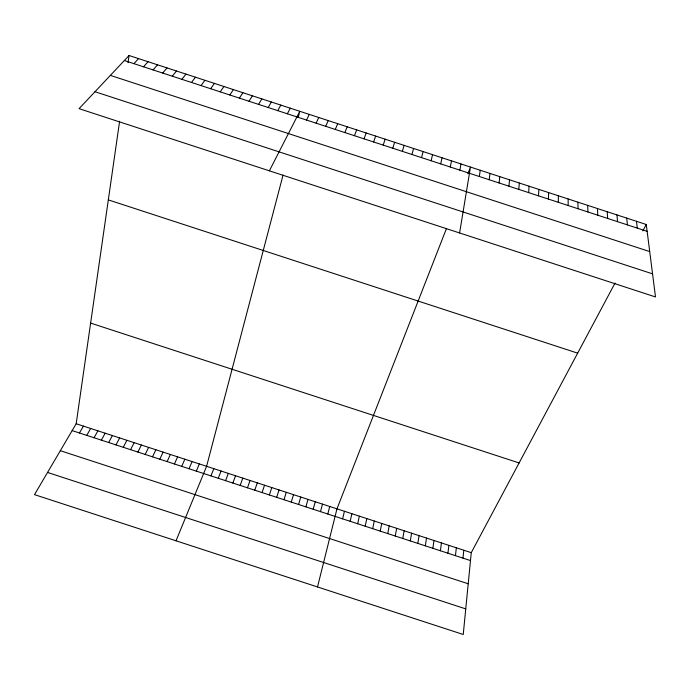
<?xml version="1.0" encoding="UTF-8"?>
<svg xmlns="http://www.w3.org/2000/svg" width="690" height="690" viewBox="0 0 690 690"><rect width="100%" height="100%" fill="white"/><g stroke="black" fill="none" stroke-linecap="round" stroke-linejoin="round"><path stroke-width="1.03" d="M558.296 202.308L558.374 195.779M548.429 199.082L548.61 192.588M538.554 195.857L538.847 189.396M528.687 192.631L529.075 186.205M518.811 189.405L519.311 183.014M508.944 186.179L509.548 179.823M615.032 283.064L471.261 552.664L463.24 634.49L34.5 494.635L76.176 423.746L119.612 121.242M462.964 558.115L463.809 550.232M499.068 182.954L499.776 176.631M455.443 555.666L456.349 547.8M447.922 553.207L448.888 545.359M440.401 550.758L441.428 542.927M489.193 179.728L490.012 173.44M432.88 548.3L433.967 540.494M128.012 62.747L129.056 55.511L646.263 224.492L655.5 296.95L79.074 108.666L129.056 55.511M479.326 176.502L480.249 170.249M425.359 545.85L426.506 538.062M417.838 543.392L419.046 535.621M410.317 540.943L411.585 533.189M459.6 232.961L470.477 167.058L467.855 173.776M402.796 538.485L404.124 530.757M395.275 536.035L396.664 528.324M459.868 170.145L460.998 163.961M387.754 533.577L389.203 525.884M380.224 531.119L381.743 523.451M450.285 167.014L451.519 160.865M372.704 528.669L374.282 521.019M365.183 526.211L366.821 518.587M440.703 163.884L442.031 157.768M357.662 523.762L359.361 516.146M350.14 521.304L351.891 513.714M431.121 160.753L432.552 154.672M342.611 518.854L344.431 511.281M317.512 586.948L336.97 508.849L446.516 228.399M421.53 157.622L423.074 151.576M327.793 514.016L329.734 506.486M283.072 175.01L206.595 466.302L176.028 540.796M298.227 117.274L299.796 111.297L269.376 170.827M320.488 511.626L322.489 504.123M411.947 154.491L413.595 148.471M313.182 509.246L315.244 501.759M305.886 506.865L307.999 499.396M298.58 504.485L300.762 497.033M402.365 151.36L404.107 145.374M291.275 502.096L293.517 494.67M392.783 148.229L394.628 142.278M283.978 499.715L286.272 492.306M276.673 497.335L279.027 489.943M269.367 494.954L271.782 487.58M383.2 145.098L385.149 139.182M262.062 492.565L264.546 485.208M254.765 490.185L257.301 482.845M373.609 141.968L375.662 136.085M247.46 487.804L250.056 480.482M240.155 485.424L242.811 478.118M364.027 138.837L366.183 132.989M232.849 483.034L235.566 475.755M225.552 480.654L228.321 473.392M354.444 135.706L356.696 129.884M218.247 478.274L221.076 471.029M210.942 475.884L213.84 468.665M344.853 132.575L347.217 126.788M196.331 471.123L199.35 463.939M335.271 129.444L337.729 123.691M189.025 468.734L192.105 461.575M181.72 466.354L184.86 459.212M174.423 463.973L177.615 456.849M325.689 126.313L328.25 120.595M167.118 461.584L170.37 454.486M159.813 459.204L163.125 452.123M316.098 123.174L318.763 117.49M152.507 456.823L155.88 449.759M145.202 454.434L148.635 447.387M306.515 120.043L309.284 114.393M137.897 452.054L141.39 445.024M130.591 449.673L134.145 442.661M123.286 447.284L126.9 440.298M115.98 444.903L119.646 437.934M287.342 113.781L290.318 108.201M642.821 230.943L646.263 224.492M108.675 442.523L112.401 435.571M101.37 440.134L105.156 433.208M277.751 110.65L280.83 105.096M94.064 437.753L97.911 430.845M86.759 435.364L90.666 428.481M268.169 107.519L271.343 101.999M79.454 432.984L83.421 426.11M258.578 104.388L261.864 98.903M248.995 101.258L252.376 95.806M239.404 98.118L242.889 92.702M229.813 94.987L233.41 89.605M220.231 91.856L223.922 86.509M210.64 88.725L214.435 83.404M201.049 85.594L204.947 80.307M191.466 82.455L195.46 77.211M181.875 79.324L185.972 74.106M172.284 76.193L176.493 71.01M162.693 73.062L167.006 67.913M153.111 69.923L157.518 64.808M143.52 66.792L148.031 61.712M133.929 63.661L138.543 58.615M90.632 323.093L519.104 462.947M76.176 423.746L471.261 552.664M72.148 430.603L470.485 560.573M60.323 450.699L468.217 583.783M47.541 472.452L465.75 608.882M124.338 60.53L647.134 231.331M110.365 75.391L649.713 251.591M95.004 91.727L652.559 273.852M108.321 199.884L577.659 353.142M636.499 221.3L637.267 228.105M626.736 218.109L627.391 224.88M616.972 214.918L617.524 221.654M607.2 211.735L607.657 218.428M597.437 208.544L597.782 215.202M587.673 205.353L587.914 211.985M577.909 202.161L578.039 208.76M568.146 198.97L568.172 205.534"/></g></svg>
